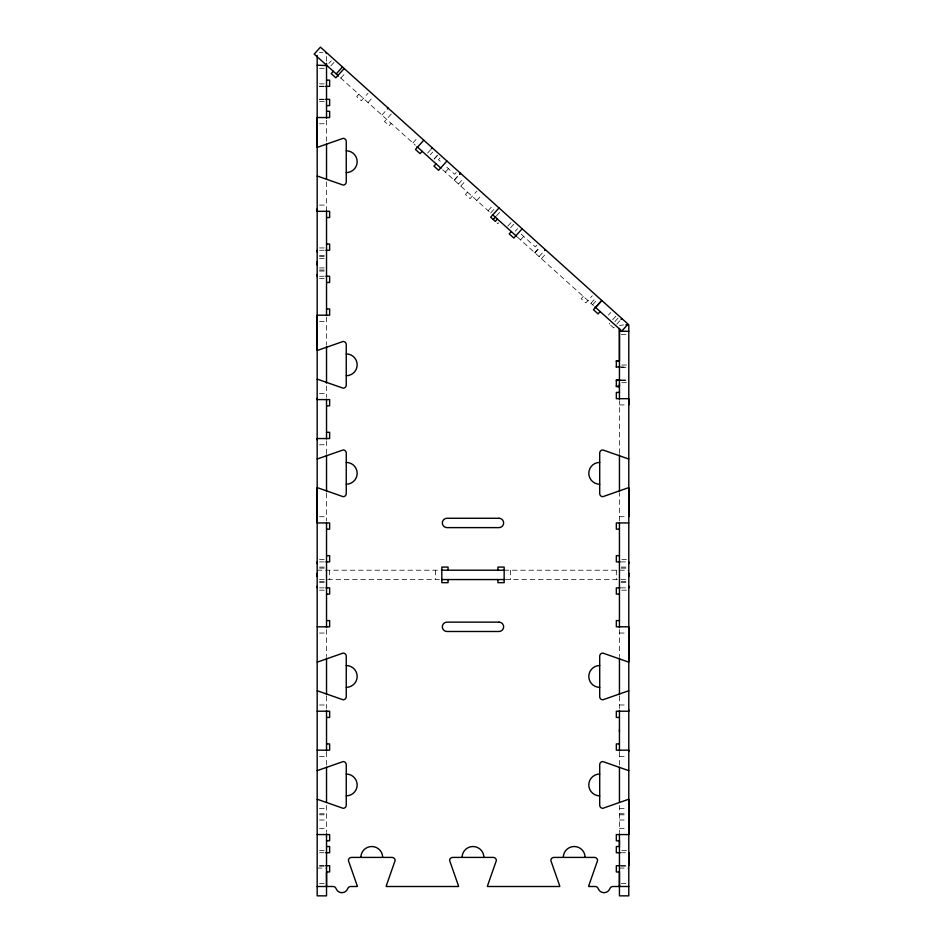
<?xml version="1.0" encoding="UTF-8"?>
<svg xmlns="http://www.w3.org/2000/svg" width="943" height="943" viewBox="0 0 943 943"><rect width="100%" height="100%" fill="white"/><g stroke="black" fill="none" stroke-linecap="round" stroke-linejoin="round"><path stroke-width="0.71" stroke-dasharray="4.71 3.54" d="M619.445 520.996L619.445 493.177M619.445 453.453L619.445 400.622M328.895 63.393L331.241 60.788M330.828 65.916L333.952 62.438M340.836 78.08L345.527 72.87M358.776 94.229L356.69 96.54L361.322 100.712L368.088 93.18M368.029 102.563L372.332 97.789M381.927 115.081L385.84 110.732M391.251 114.032L384.473 121.564L389.105 125.737L391.192 123.415M412.904 142.971L417.596 137.761M427.615 153.072L430.739 149.595M430.326 154.723L432.672 152.118M434.134 158.943L437.269 155.465M434.24 159.025L437.363 155.56M440.004 157.941L438.448 159.673L442.491 163.328M445.332 172.156L449.622 167.382M456.212 172.534L454.656 174.266L445.532 166.062M454.172 180.125L458.475 175.351M454.267 180.207L458.569 175.433M458.475 184.003L463.166 178.793M460.785 186.089L465.477 180.867M467.528 192.148L465.441 194.47L470.074 198.631L476.852 191.111M476.793 200.494L481.083 195.708M488.132 210.702L492.824 205.491M490.678 213L494.981 208.226M496.489 215.864L500.002 211.963M498.647 222.784L497.857 223.656L496.996 222.878M507.853 226.108L510.988 222.631M510.564 227.758L514.076 223.845M515.255 231.2L517.601 228.595M520.56 239.899L525.251 234.689M536.85 245.133L535.282 246.866L520.89 233.911M534.799 252.724L539.49 247.514M534.893 252.807L539.585 247.596M539.101 256.602L543.404 251.816M541.423 258.688L546.115 253.478M583.316 296.408L581.23 298.719L585.862 302.892L592.251 295.796M590.931 303.257L595.622 298.047M592.581 304.742L597.273 299.532M608.424 315.092L610.769 312.487M609.543 323.166L609.308 324.003M612.667 319.689L616.321 315.634M614.86 321.669L617.995 318.192M616.793 324.192L619.916 320.714M614.176 327.339L613.645 327.916L609.602 324.262M317.178 868.067L326.526 868.067M619.445 868.067L628.792 868.067M319.512 52.572L323.013 52.572M319.512 68.309L325.359 68.309M319.512 83.892L324.18 83.892M319.512 86.226L324.18 86.226M319.512 86.367L324.192 86.367M319.512 99.215L324.18 99.215M319.512 99.345L324.192 99.357M319.512 101.549L324.18 101.549M319.512 123.769L326.526 123.769M319.512 205.091L326.526 205.091M319.512 247.938L324.192 247.938M319.512 250.272L324.192 250.272M319.512 255.47L325.359 255.47M319.512 256.508L325.359 256.508M319.512 258.582L325.359 258.582M319.512 267.93L325.359 267.93M319.512 270.016L325.359 270.016M319.512 271.054L325.359 271.054M319.512 276.24L324.192 276.24M319.512 278.586L324.192 278.586M319.512 321.433L326.526 321.433M623.535 324.887L619.445 325.476M621.201 334.388L627.048 334.388M621.791 365.035L626.458 365.035M619.445 366.957L627.46 366.957M621.201 367.381L627.048 367.381M620.777 379.935L627.46 379.935M621.201 380.359L627.048 380.359M621.791 382.693L626.458 382.693M319.512 393.361L326.526 393.361M619.445 404.912L627.048 404.912M319.512 444.778L326.526 444.778M319.512 516.705L326.526 516.705M619.445 516.705L627.048 516.705M319.512 559.564L324.192 559.564M621.779 559.564L626.458 559.564M319.512 561.898L324.192 561.898M620.789 561.898L627.46 561.898M319.512 567.085L325.359 567.085M621.201 567.085L627.048 567.085M319.512 568.134L325.359 568.134M621.201 568.134L627.048 568.134M317.178 570.209L441.819 570.209M504.151 570.209L628.792 570.209M319.512 579.556L439.332 579.556M505.389 579.556L628.792 579.556M319.512 581.631L325.359 581.631M621.201 581.631L627.048 581.631M319.512 582.668L325.359 582.668M621.201 582.668L627.048 582.668M319.512 587.866L324.192 587.866M620.789 587.866L627.46 587.866M319.512 590.2L324.192 590.2M621.779 590.2L626.458 590.2M319.512 633.048L326.526 633.048M619.445 633.048L627.048 633.048M319.512 704.987L326.526 704.987M619.445 704.987L627.048 704.987M319.512 756.404L326.526 756.404M619.445 756.404L627.048 756.404M319.512 808.599L326.526 808.599M619.445 808.599L627.048 808.599M319.512 813.785L326.526 813.785M619.445 813.785L627.048 813.785M319.512 814.823L326.526 814.823M619.445 814.823L627.048 814.823M319.512 820.021L326.526 820.021M619.445 820.021L627.048 820.021M319.512 828.331L326.526 828.331M619.445 828.331L627.048 828.331M319.512 850.409L324.192 850.409M621.779 850.409L626.458 850.409M319.512 852.743L324.192 852.743M620.812 852.743L627.46 852.743M319.512 865.721L324.192 865.721M620.812 865.721L627.46 865.721M319.512 866.11L324.192 866.11M621.201 866.11L627.048 866.11M319.512 883.391L325.359 883.391M621.201 883.391L627.048 883.391M340.541 77.821L415.38 145.198M442.727 169.811L491.032 213.307M517.365 237.035L593.442 305.532M619.445 629.547L619.445 656.54M619.445 696.17L619.445 708.488M619.445 752.113L619.445 765.103M619.445 805.334L619.445 832.492M616.333 570.209L616.333 579.556M510.375 570.209L510.375 579.556M435.595 570.209L435.595 579.556M329.637 570.209L329.637 579.556M326.526 56.509L326.526 62.403M326.526 120.256L326.526 141.191M326.526 181.858L326.526 209.759M326.526 317.143L326.526 344.914M326.526 386.017L326.526 397.251M326.526 440.888L326.526 453.583M326.526 493.224L326.526 520.996M326.526 629.547L326.526 656.54M326.526 696.17L326.526 708.488M326.526 752.113L326.526 765.103M326.526 805.334L326.526 832.492"/><path stroke-width="1.41" d="M317.178 264.877L317.178 261.635M317.178 251.899L317.178 250.272M317.178 576.503L317.178 573.261M317.178 563.513L317.178 561.898M317.178 439.815L317.178 438.542L329.637 438.542L329.637 432.318L326.526 432.318M326.526 405.82L329.637 405.82L329.637 399.596L317.178 399.596L317.178 398.347M326.526 217.55L329.637 217.55L329.637 211.326L317.178 211.326L317.178 209.169M326.526 886.503L326.526 871.957L329.637 871.957L329.637 865.721L325.748 865.721M619.445 491.704L619.445 454.927M619.445 391.699L619.445 392.441L616.333 392.441L616.333 398.677L628.792 398.677L628.792 516.705M619.445 383.612L619.445 386.17L616.333 386.17M619.445 328.942L619.445 360.721L616.333 360.721L616.333 367.381M619.445 731.52L619.445 729.858M628.792 865.721L628.792 852.743L628.792 853.556M628.792 751.441L628.792 750.168L616.333 750.168L616.333 743.933L619.445 743.933M628.792 576.503L628.792 573.261M628.792 563.513L628.792 561.898M333.303 71.303L331.217 73.613L335.849 77.786L344.195 68.521M336.203 73.908L342.462 66.965M387.408 108.999L388.186 108.127M423.796 140.189L415.45 149.454L420.083 153.626L422.169 151.304M431.529 148.723L432.307 147.862M436.067 163.823L433.98 166.133L438.613 170.306L446.947 161.041M459.642 174.042L460.42 173.17M459.736 174.137L460.526 173.264M499.024 207.931L490.678 217.185L495.311 221.357L497.397 219.047M493.224 219.483L495.712 216.737M511.295 231.554L509.208 233.876L513.841 238.037L522.174 228.784M544.582 250.52L545.36 249.647M595.563 307.43L601.811 300.487L593.442 309.717L598.074 313.889L600.149 311.567M621.083 319.406L621.873 318.545M325.936 52.572L326.526 53.551M317.178 65.185L326.95 65.574M326.526 80.131L329.637 80.131L329.637 86.367L325.748 86.367M325.748 99.345L329.637 99.357L329.637 105.581L326.526 105.581M326.526 111.298L329.637 111.298L329.637 117.533L317.178 117.533L317.178 147.238A3.124 3.124 0 0 0 318.062 147.108L343.146 138.326A3.112 3.112 0 0 1 346.258 141.438L346.258 181.952A3.112 3.112 0 0 1 343.146 185.064L318.062 176.294A3.112 3.112 0 0 0 317.178 176.164M326.526 244.037L329.637 244.037L329.637 250.272L325.936 250.272M325.936 276.24L329.637 276.24L329.637 282.476L326.526 282.476M326.526 308.962L329.637 308.962L329.637 315.198L317.178 315.198L317.178 350.36A3.124 3.124 0 0 0 318.062 350.23L343.146 341.449A3.112 3.112 0 0 1 346.258 344.56L346.258 385.074A3.112 3.112 0 0 1 343.146 388.186L318.062 379.416A3.112 3.112 0 0 0 317.178 379.286M625.881 324.887L628.792 324.887L628.792 404.912M619.445 331.276L628.792 331.276M616.333 361.145L619.445 361.145M616.333 366.957L620.034 366.957M620.034 379.935L616.333 379.935L616.333 386.595L619.445 387.054M616.333 380.359L620.034 380.359M628.792 522.941L616.333 522.941L616.333 529.176L619.445 529.176M326.526 529.176L329.637 529.176L329.637 522.941L317.178 522.941L317.178 487.779A3.112 3.112 0 0 1 318.062 487.908L343.146 496.69A3.112 3.112 0 0 0 346.258 493.578L346.258 453.064A3.112 3.112 0 0 0 343.146 449.952L318.062 458.722A3.124 3.124 0 0 1 317.178 458.852M326.526 555.663L329.637 555.663L329.637 561.898L325.936 561.898M619.445 555.663L616.333 555.663L616.333 561.898L620.034 561.898M441.819 570.209L504.151 570.209M441.819 579.556L504.151 579.556M325.936 587.866L329.637 587.866L329.637 594.102L326.526 594.102M620.034 587.866L616.333 587.866L616.333 594.102L619.445 594.102M326.526 620.588L329.637 620.588L329.637 626.812L317.178 626.812M619.445 620.588L616.333 620.588L616.333 626.812L628.792 626.812L628.792 661.974A3.112 3.112 0 0 1 627.908 661.845L602.825 653.075A3.112 3.112 0 0 0 599.713 656.187L599.713 696.7A3.112 3.112 0 0 0 602.825 699.812L627.908 691.03A3.112 3.112 0 0 1 628.792 690.901M317.178 711.211L329.637 711.211L329.637 717.446L326.526 717.446M619.445 717.446L616.333 717.446L616.333 711.211L628.792 711.211L628.792 709.949M326.526 743.933L329.637 743.933L329.637 750.168L317.178 750.168M317.178 834.567L329.637 834.567L329.637 840.802L326.526 840.802M326.526 846.508L329.637 846.508L329.637 852.743L325.748 852.743M620.223 852.743L616.333 852.743L616.333 846.508L619.445 846.508L619.445 840.802L616.333 840.802L616.333 834.567L628.792 834.567L628.792 799.405A3.112 3.112 0 0 0 627.908 799.534L602.825 808.316A3.112 3.112 0 0 1 599.713 805.192L599.713 764.69A3.112 3.112 0 0 1 602.825 761.567L627.908 770.348A3.112 3.112 0 0 0 628.792 770.478M620.223 865.721L616.333 865.721L616.333 871.957L619.445 871.957L619.445 886.503L619.445 885.595M317.178 886.503L333.091 886.503A3.112 3.112 0 0 1 336.038 888.577A6.236 6.236 0 0 0 347.79 888.577A3.112 3.112 0 0 1 350.725 886.503L357.291 886.503A3.112 3.112 0 0 0 357.161 885.607L348.391 860.535A3.112 3.112 0 0 1 351.503 857.411L392.017 857.411A3.112 3.112 0 0 1 395.129 860.535L386.359 885.607A3.112 3.112 0 0 0 386.229 886.503L458.522 886.503A3.112 3.112 0 0 0 458.392 885.607L449.611 860.535A3.112 3.112 0 0 1 452.734 857.411L493.236 857.411A3.112 3.112 0 0 1 496.36 860.535L487.578 885.607A3.112 3.112 0 0 0 487.448 886.503L559.741 886.503A3.112 3.112 0 0 0 559.612 885.607L550.842 860.535A3.112 3.112 0 0 1 553.954 857.411L594.467 857.411A3.112 3.112 0 0 1 597.579 860.535L588.809 885.607A3.112 3.112 0 0 0 588.68 886.503L595.245 886.503A3.112 3.112 0 0 1 598.18 888.577A6.236 6.236 0 0 0 609.932 888.577A3.112 3.112 0 0 1 612.879 886.503L628.792 886.503M338.525 75.994L314.208 54.093L320.455 47.15L628.062 324.121L621.802 331.064L594.974 306.911M416.959 146.613L440.982 168.255M492.423 214.568L516.528 236.269M628.792 586.24L628.792 587.866M317.178 209.122L317.178 211.326M317.178 274.625L317.178 276.24M317.178 398.323L317.178 399.596M317.178 586.24L317.178 587.866M619.445 328.447L619.445 399.455M619.445 522.941L619.445 627.602M619.445 658.002L619.445 694.708M619.445 710.433L619.445 750.946M619.445 767.272L619.445 802.069M619.445 833.871L619.445 895.85L628.792 895.85L628.792 487.779A3.124 3.124 0 0 0 627.908 487.908L602.825 496.69A3.112 3.112 0 0 1 599.713 493.578L599.713 453.064A3.112 3.112 0 0 1 602.825 449.952L627.908 458.722A3.112 3.112 0 0 0 628.792 458.852M497.916 570.209L497.916 567.085L504.151 567.085L504.151 582.668L497.916 582.668L497.916 579.556M448.055 570.209L448.055 567.085L441.819 567.085L441.819 582.668L448.055 582.668L448.055 579.556M326.526 63.393L326.526 118.311M326.526 144.09L326.526 178.946M326.526 210.937L326.526 315.587M326.526 346.387L326.526 383.082M326.526 399.207L326.526 438.931M326.526 455.056L326.526 491.751M326.526 522.941L326.526 627.602M326.526 658.002L326.526 694.708M326.526 710.433L326.526 750.946M326.526 767.272L326.526 802.069M326.526 833.871L326.526 895.85L317.178 895.85L317.178 55.519M599.713 484.231A10.903 10.903 0 0 1 588.809 473.315A10.903 10.903 0 0 1 599.713 462.412M346.258 462.412A10.903 10.903 0 0 1 357.161 473.315A10.903 10.903 0 0 1 346.258 484.231M346.258 353.908A10.903 10.903 0 0 1 357.161 364.823A10.903 10.903 0 0 1 346.258 375.727M346.258 150.786A10.903 10.903 0 0 1 357.161 161.701A10.903 10.903 0 0 1 346.258 172.604M563.301 857.411A10.903 10.903 0 0 1 574.204 846.508A10.903 10.903 0 0 1 585.12 857.411M462.082 857.411A10.903 10.903 0 0 1 472.985 846.508A10.903 10.903 0 0 1 483.889 857.411M360.851 857.411A10.903 10.903 0 0 1 371.754 846.508A10.903 10.903 0 0 1 382.669 857.411M599.713 687.353A10.903 10.903 0 0 1 588.809 676.437A10.903 10.903 0 0 1 599.713 665.534M599.713 795.845A10.903 10.903 0 0 1 588.809 784.941A10.903 10.903 0 0 1 599.713 774.038M317.178 799.405A3.112 3.112 0 0 1 318.062 799.534L343.146 808.316A3.112 3.112 0 0 0 346.258 805.192L346.258 764.69A3.112 3.112 0 0 0 343.146 761.567L318.062 770.348A3.112 3.112 0 0 1 317.178 770.478M346.258 774.038A10.903 10.903 0 0 1 357.161 784.941A10.903 10.903 0 0 1 346.258 795.845M317.178 690.901A3.112 3.112 0 0 1 318.062 691.03L343.146 699.812A3.112 3.112 0 0 0 346.258 696.7L346.258 656.187A3.112 3.112 0 0 0 343.146 653.075L318.062 661.845A3.112 3.112 0 0 1 317.178 661.974M346.258 665.534A10.903 10.903 0 0 1 357.161 676.437A10.903 10.903 0 0 1 346.258 687.353M498.953 518.273L447.017 518.273A4.68 4.68 0 0 0 442.338 522.941A4.68 4.68 0 0 0 447.017 527.62L498.953 527.62A4.68 4.68 0 0 0 503.633 522.941A4.68 4.68 0 0 0 498.953 518.273M498.953 622.144L447.017 622.144A4.68 4.68 0 0 0 442.338 626.812A4.68 4.68 0 0 0 447.017 631.492L498.953 631.492A4.68 4.68 0 0 0 503.633 626.812A4.68 4.68 0 0 0 498.953 622.144"/></g></svg>
